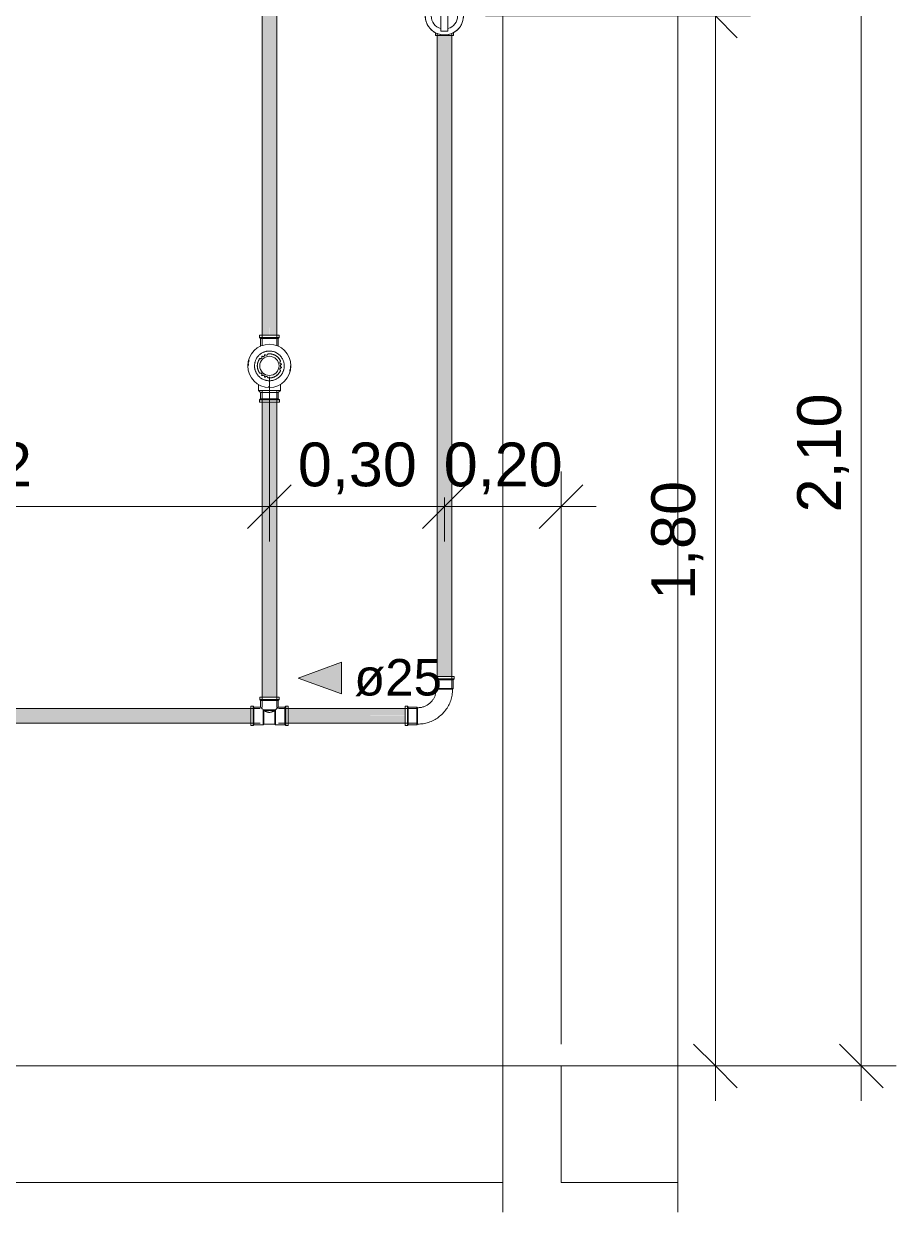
# Model space of a CAD drawing. Header units: metres. Extents: x 34 to 87, y -2.3 to 19.3.
# Drawn here: x 49.405 to 50.9, y -0.251 to 1.786 of the extents above; entities that cross this region are included whole.
import ezdxf

# ---------------------------------------------------------------- set-up
doc = ezdxf.new("R2010")
doc.units = ezdxf.units.M
for name, color, linetype, lineweight in [('A-ANNO-DIMS', 7, 'Continuous', 5), ('A-ANNO-DIMS-25', 7, 'Continuous', 5), ('A-COLS', 7, 'Continuous', 5), ('ARQ-COTA-50', 7, 'Continuous', 5), ('ARQ-ELEV6', 7, 'Continuous', 5), ('ARQ-MOB', 7, 'Continuous', 5), ('ARQ-PAR', 7, 'Continuous', 5), ('ARQ-PIS', 7, 'Continuous', 5), ('ARQ-SAN', 7, 'Continuous', 5), ('P-PIPE', 7, 'Continuous', 5), ('P-PIPE-IDEN', 7, 'Continuous', 5), ('P-SANR-FIXT', 7, 'Continuous', 5), ('S-BEAM', 7, 'Continuous', 5)]:
    doc.layers.add(name, color=color, linetype=linetype, lineweight=lineweight)
doc.layers.add('ARQ_1100_BASE_TÉRREO_GARAGEM_dwg', color=7, linetype='Continuous', lineweight=5, true_color=0x767676)
doc.styles.add('Arial', font='arial.ttf', dxfattribs={"height": 0.0625})
doc.styles.add('Arial_1', font='arial.ttf', dxfattribs={"height": 0.075})
doc.dimstyles.new('Diagonal_-_2_mm_Arial_-_PRETO', dxfattribs={"dimscale": 0.3048, "dimtxt": 0.076519, "dimasz": 0.246063, "dimexe": 0.19685, "dimexo": 0.123031, "dimgap": 0.04101, "dimtad": 1, "dimrnd": 0.01, "dimzin": 0, "dimdsep": 46, "dimtxsty": 'Arial_1', "dimblk1": 'OBLIQUE', "dimblk2": 'OBLIQUE', "dimsah": 1, "dimcen": 0.09, "dimdle": 0.19685, "dimazin": 0, "dimtfac": 1, "dimtdec": 4, "dimtix": 1, "dimtmove": 0, "dimatfit": 3, "dimfxl": 1, "dimtvp": 1, "dimtolj": 1, "dimtzin": 0, "dimarcsym": 2})

# ---------------------------------------------------------------- blocks, each defined once
blk = doc.blocks.new('IFC_ifc-2-AA')
at = {"layer": 'A-COLS', "color": 253, "lineweight": 18, "true_color": 0xaaaaaa}
for p, q in [((-0.3, 3.05), (-0.3, 0)), ((0, 2.75), (0, 0)), ((-0.3, 0), (-0.2, 0)), ((-0.3, -0.2507), (-0.3, 0)), ((-0.2, 0), (-0.3, 0)), ((0, -0.2507), (0, -0.2))]:
    blk.add_line(p, q, dxfattribs=at)
at = {"layer": 'S-BEAM', "color": 253, "lineweight": 18, "true_color": 0xaaaaaa}
for p, q in [((-2.7, 0), (-0.3, 0)), ((-0.3, 0), (-0.3, -0.2)), ((0, 0), (-0.2, 0)), ((-0.2, 0), (-0.2, -0.2)), ((0, -0.2), (0, 0)), ((-0.3, -0.2), (-2.7, -0.2)), ((-0.2, -0.2), (0, -0.2))]:
    blk.add_line(p, q, dxfattribs=at)
blk = doc.blocks.new('ARQ_1100_BASE_TÉRREO_GARAGEM_dwg_CHUVEIRO-3723939-AA')
at = {"layer": 'ARQ-SAN'}
for p, q in [((-0.7636, 0), (-0.5985, 0)), ((-0.7503, 0), (-0.6118, 0)), ((-0.6932, 0), (-0.6689, 0))]:
    blk.add_line(p, q, dxfattribs=at)
at = {"layer": 'ARQ-SAN', "flags": 128}
for points in [[(-0.7564, 0), (-0.7592, 0), (-0.8028, 0), (-0.8063, 0), (-0.7564, 0)], [(-0.6689, 0), (-0.6689, 0), (-0.6932, 0), (-0.6932, 0)]]:
    blk.add_lwpolyline(points, dxfattribs=at)
blk.add_lwpolyline([(-0.5559, 0), (-0.6057, 0), (-0.6029, 0), (-0.5593, 0)], close=True, dxfattribs=at)
blk = doc.blocks.new('ARQ_1100_BASE_TÉRREO_GARAGEM_dwg__ARCHTICK-3723946-AA')
at = {"layer": 'ARQ-COTA-50'}
blk.add_line((-0.025, 0), (0.025, 0), dxfattribs=at)
blk = doc.blocks.new('ARQ_1100_BASE_TÉRREO_GARAGEM_dwg-3696053-AA')
at = {"layer": 'ARQ-COTA-50'}
blk.add_line((-5.1387, 0), (0, 0), dxfattribs=at)
at = {"layer": 'ARQ-COTA-50', "flags": 128}
blk.add_lwpolyline([(0.0624, 0), (-0.125, 0)], close=True, dxfattribs=at)
at = {"layer": 'ARQ-ELEV6'}
blk.add_line((0, 0), (-0.2, 0), dxfattribs=at)
at = {"layer": 'ARQ-ELEV6', "flags": 128}
blk.add_lwpolyline([(-0.2, 0), (0, 0)], close=True, dxfattribs=at)
at = {"layer": 'ARQ-MOB'}
for p, q in [((-0.2, 0), (-2.3277, 0)), ((-2.3277, 0), (-0.2, 0))]:
    blk.add_line(p, q, dxfattribs=at)
at = {"layer": 'ARQ-PAR'}
for p, q in [((-0.2, 0), (-3.47, 0)), ((-3.32, 0), (-0.2, 0)), ((-0.2, 0), (-3.32, 0)), ((-0.2, 0), (-2.7, 0)), ((-1.3788, 0), (-0.2, 0))]:
    blk.add_line(p, q, dxfattribs=at)
at = {"layer": 'ARQ-PAR', "flags": 128}
for points in [[(-5.1387, 0), (-2.6126, 0), (-0.2, 0)], [(-5.1387, 0), (-2.5317, 0), (0, 0)]]:
    blk.add_lwpolyline(points, dxfattribs=at)
at = {"layer": 'ARQ-PIS'}
blk.add_line((-0.2, 0), (0, 0), dxfattribs=at)
for name in ['ARQ_1100_BASE_TÉRREO_GARAGEM_dwg_CHUVEIRO-3723939-AA', 'ARQ_1100_BASE_TÉRREO_GARAGEM_dwg__ARCHTICK-3723946-AA']:
    blk.add_blockref(name, (0, 0))
blk = doc.blocks.new('AF_Soldavel_Curva 45_90 - Standard-V11-AA')
at = {"layer": 'P-PIPE'}
for p, q in [((-0.4165, 0.6674), (-0.4165, 0.6634)), ((-0.3835, 0.6674), (-0.4165, 0.6674)), ((-0.4165, 0.6634), (-0.4151, 0.662)), ((-0.3835, 0.6634), (-0.4165, 0.6634)), ((-0.4151, 0.662), (-0.4151, 0.647)), ((-0.3849, 0.662), (-0.4151, 0.662)), ((-0.3849, 0.662), (-0.3835, 0.6634)), ((-0.3849, 0.647), (-0.3849, 0.662)), ((-0.3835, 0.6634), (-0.3835, 0.6674)), ((-0.4151, 0.647), (-0.414, 0.6459)), ((-0.3849, 0.647), (-0.4151, 0.647)), ((-0.386, 0.6459), (-0.414, 0.6459)), ((-0.386, 0.6459), (-0.3849, 0.647)), ((-0.4634, 0.6165), (-0.4674, 0.6165)), ((-0.4674, 0.6165), (-0.4674, 0.5835)), ((-0.462, 0.6151), (-0.4634, 0.6165)), ((-0.4634, 0.5835), (-0.4634, 0.6165)), ((-0.447, 0.6151), (-0.462, 0.6151)), ((-0.462, 0.5849), (-0.462, 0.6151)), ((-0.4459, 0.614), (-0.447, 0.6151)), ((-0.447, 0.5849), (-0.447, 0.6151)), ((-0.4459, 0.586), (-0.4459, 0.614)), ((-0.4674, 0.5835), (-0.4634, 0.5835)), ((-0.4634, 0.5835), (-0.462, 0.5849)), ((-0.462, 0.5849), (-0.447, 0.5849)), ((-0.447, 0.5849), (-0.4459, 0.586))]:
    blk.add_line(p, q, dxfattribs=at)
at = {"layer": 'P-PIPE', "flags": 128}
for points in [[(-0.4459, 0.586), (-0.4435, 0.586), (-0.4411, 0.5862), (-0.4387, 0.5864), (-0.4363, 0.5867), (-0.434, 0.5872), (-0.4316, 0.5877), (-0.4293, 0.5883), (-0.427, 0.589), (-0.4248, 0.5898), (-0.4226, 0.5907), (-0.4204, 0.5917), (-0.4182, 0.5927), (-0.4161, 0.5939), (-0.4141, 0.5951), (-0.4121, 0.5964), (-0.4101, 0.5978), (-0.4082, 0.5993), (-0.4064, 0.6008), (-0.4046, 0.6025), (-0.4029, 0.6041), (-0.4013, 0.6059), (-0.3997, 0.6077), (-0.3982, 0.6096), (-0.3968, 0.6115), (-0.3955, 0.6135), (-0.3942, 0.6156), (-0.393, 0.6176), (-0.3919, 0.6198), (-0.3909, 0.622), (-0.39, 0.6242), (-0.3892, 0.6264), (-0.3885, 0.6287), (-0.3878, 0.631), (-0.3873, 0.6334), (-0.3868, 0.6357), (-0.3865, 0.6381), (-0.3862, 0.6405), (-0.386, 0.6428), (-0.386, 0.6452), (-0.386, 0.6459)], [(-0.414, 0.6459), (-0.4141, 0.6446), (-0.4141, 0.6433), (-0.4143, 0.6421), (-0.4144, 0.6408), (-0.4147, 0.6396), (-0.415, 0.6383), (-0.4153, 0.6371), (-0.4157, 0.6359), (-0.4161, 0.6347), (-0.4166, 0.6335), (-0.4171, 0.6323), (-0.4176, 0.6312), (-0.4182, 0.6301), (-0.4189, 0.629), (-0.4196, 0.6279), (-0.4203, 0.6269), (-0.4211, 0.6259), (-0.4219, 0.6249), (-0.4228, 0.6239), (-0.4237, 0.623), (-0.4246, 0.6222), (-0.4256, 0.6213), (-0.4266, 0.6206), (-0.4276, 0.6198), (-0.4287, 0.6191), (-0.4298, 0.6184), (-0.4309, 0.6178), (-0.432, 0.6172), (-0.4332, 0.6167), (-0.4343, 0.6162), (-0.4355, 0.6158), (-0.4368, 0.6154), (-0.438, 0.615), (-0.4392, 0.6147), (-0.4405, 0.6145), (-0.4417, 0.6143), (-0.443, 0.6142), (-0.4443, 0.6141), (-0.4455, 0.614), (-0.4459, 0.614)]]:
    blk.add_lwpolyline(points, dxfattribs=at)
blk = doc.blocks.new('Te_Reducao - Agua Fria_Soldavel - MEP - Tigre - Standard-V15-AA')
at = {"layer": 'P-PIPE'}
for p, q in [((-0.7165, 0.632), (-0.7165, 0.628)), ((-0.6835, 0.632), (-0.7165, 0.632)), ((-0.6835, 0.628), (-0.6835, 0.632)), ((-0.728, 0.6165), (-0.732, 0.6165)), ((-0.732, 0.6165), (-0.732, 0.5835)), ((-0.7266, 0.6151), (-0.728, 0.6165)), ((-0.728, 0.5835), (-0.728, 0.6165)), ((-0.7151, 0.6151), (-0.7266, 0.6151)), ((-0.7266, 0.5849), (-0.7266, 0.6151)), ((-0.7165, 0.628), (-0.7151, 0.6266)), ((-0.6835, 0.628), (-0.7165, 0.628)), ((-0.7151, 0.6266), (-0.7151, 0.6151)), ((-0.6849, 0.6266), (-0.7151, 0.6266)), ((-0.6849, 0.6266), (-0.6835, 0.628)), ((-0.6849, 0.6151), (-0.6849, 0.6266)), ((-0.6734, 0.6151), (-0.6849, 0.6151)), ((-0.672, 0.6165), (-0.6734, 0.6151)), ((-0.6734, 0.6151), (-0.6734, 0.5849)), ((-0.668, 0.6165), (-0.672, 0.6165)), ((-0.672, 0.6165), (-0.672, 0.5835)), ((-0.668, 0.5835), (-0.668, 0.6165)), ((-0.6895, 0.6105), (-0.7105, 0.6105)), ((-0.7105, 0.5849), (-0.7105, 0.6105)), ((-0.6906, 0.6094), (-0.7094, 0.6094)), ((-0.7094, 0.586), (-0.7094, 0.6094)), ((-0.6906, 0.6094), (-0.6906, 0.586)), ((-0.6895, 0.6105), (-0.6895, 0.5849)), ((-0.732, 0.5835), (-0.728, 0.5835)), ((-0.728, 0.5835), (-0.7266, 0.5849)), ((-0.7266, 0.5849), (-0.7105, 0.5849)), ((-0.7105, 0.5849), (-0.7094, 0.586)), ((-0.7094, 0.586), (-0.7, 0.586)), ((-0.7, 0.586), (-0.6906, 0.586)), ((-0.6906, 0.586), (-0.6895, 0.5849)), ((-0.6895, 0.5849), (-0.6734, 0.5849)), ((-0.6734, 0.5849), (-0.672, 0.5835)), ((-0.672, 0.5835), (-0.668, 0.5835))]:
    blk.add_line(p, q, dxfattribs=at)
for points, knots in [([(-0.7151, 0.6151), (-0.7151, 0.6151), (-0.7149, 0.6149), (-0.7143, 0.6143), (-0.7139, 0.6139), (-0.7134, 0.6134), (-0.713, 0.613), (-0.712, 0.612), (-0.7111, 0.6112), (-0.7105, 0.6105)], [0, 0, 0, 0, 0.25, 0.375, 0.5, 0.5625, 0.625, 0.75, 1, 1, 1, 1]), ([(-0.6895, 0.6105), (-0.6889, 0.6112), (-0.688, 0.612), (-0.687, 0.613), (-0.6866, 0.6134), (-0.6862, 0.6138), (-0.6859, 0.6141), (-0.6856, 0.6144), (-0.6851, 0.6149), (-0.6849, 0.6151), (-0.6849, 0.6151)], [0, 0, 0, 0, 0.25, 0.375, 0.4375, 0.5, 0.5625, 0.625, 0.75, 1, 1, 1, 1]), ([(-0.7094, 0.6094), (-0.709, 0.6091), (-0.7083, 0.6087), (-0.7073, 0.6082), (-0.7066, 0.6078), (-0.7058, 0.6075), (-0.705, 0.6072), (-0.7042, 0.6069), (-0.7034, 0.6066), (-0.7026, 0.6064), (-0.7015, 0.6062), (-0.7006, 0.6061), (-0.7, 0.6061)], [0, 0, 0, 0, 0.166667, 0.25, 0.333333, 0.416667, 0.5, 0.583333, 0.666667, 0.75, 0.833333, 1, 1, 1, 1]), ([(-0.7, 0.6061), (-0.6994, 0.6061), (-0.6985, 0.6062), (-0.6974, 0.6064), (-0.6966, 0.6066), (-0.6958, 0.6069), (-0.695, 0.6072), (-0.6942, 0.6075), (-0.6934, 0.6078), (-0.6927, 0.6082), (-0.6917, 0.6087), (-0.691, 0.6091), (-0.6906, 0.6094)], [0, 0, 0, 0, 0.166667, 0.25, 0.333333, 0.416667, 0.5, 0.583333, 0.666667, 0.75, 0.833333, 1, 1, 1, 1])]:
    blk.add_open_spline(points, degree=3, knots=knots, dxfattribs=at)
for points in [[(-0.7105, 0.6105), (-0.7103, 0.6103), (-0.7099, 0.6099), (-0.7096, 0.6096), (-0.7094, 0.6094)], [(-0.6906, 0.6094), (-0.6904, 0.6096), (-0.6901, 0.6099), (-0.6897, 0.6103), (-0.6895, 0.6105)]]:
    blk.add_open_spline(points, degree=3, dxfattribs=at)
blk = doc.blocks.new('AF_Registro de Pressão - Ø3_4_ _25mm_-3434113-AA')
at = {"layer": 'P-PIPE', "flags": 128}
for points in [[(-0.6745, 1.2), (-0.6745, 1.201), (-0.6746, 1.202), (-0.6747, 1.2031), (-0.6748, 1.2041), (-0.675, 1.2051), (-0.6752, 1.2061), (-0.6755, 1.207), (-0.6758, 1.208), (-0.6761, 1.209), (-0.6765, 1.2099), (-0.6769, 1.2109), (-0.6774, 1.2118), (-0.6779, 1.2127), (-0.6784, 1.2135), (-0.679, 1.2144), (-0.6795, 1.2152), (-0.6802, 1.216), (-0.6808, 1.2168), (-0.6815, 1.2176), (-0.6822, 1.2183), (-0.683, 1.219), (-0.6838, 1.2197), (-0.6846, 1.2203), (-0.6854, 1.2209), (-0.6862, 1.2215), (-0.6871, 1.222), (-0.688, 1.2225), (-0.6889, 1.223), (-0.6898, 1.2234), (-0.6908, 1.2238), (-0.6917, 1.2241), (-0.6927, 1.2244), (-0.6937, 1.2247), (-0.6947, 1.2249), (-0.6957, 1.2251), (-0.6967, 1.2253), (-0.6977, 1.2254), (-0.6987, 1.2255), (-0.6997, 1.2255), (-0.7007, 1.2255), (-0.7018, 1.2254), (-0.7028, 1.2253), (-0.7038, 1.2252), (-0.7048, 1.225), (-0.7058, 1.2248), (-0.7068, 1.2246), (-0.7078, 1.2243), (-0.7087, 1.224), (-0.7097, 1.2236), (-0.7106, 1.2232), (-0.7115, 1.2227), (-0.7124, 1.2223), (-0.7133, 1.2218), (-0.7142, 1.2212), (-0.715, 1.2206), (-0.7158, 1.22), (-0.7166, 1.2194), (-0.7174, 1.2187), (-0.7181, 1.218), (-0.7188, 1.2172), (-0.7195, 1.2165), (-0.7201, 1.2157), (-0.7207, 1.2149), (-0.7213, 1.214), (-0.7219, 1.2131), (-0.7224, 1.2123), (-0.7228, 1.2114), (-0.7233, 1.2104), (-0.7237, 1.2095), (-0.724, 1.2085), (-0.7244, 1.2076), (-0.7246, 1.2066), (-0.7249, 1.2056), (-0.7251, 1.2046), (-0.7252, 1.2036), (-0.7254, 1.2026), (-0.7255, 1.2016), (-0.7255, 1.2006), (-0.7255, 1.2)], [(-0.7255, 1.2), (-0.7255, 1.199), (-0.7254, 1.198), (-0.7253, 1.1969), (-0.7252, 1.1959), (-0.725, 1.1949), (-0.7248, 1.1939), (-0.7245, 1.193), (-0.7242, 1.192), (-0.7239, 1.191), (-0.7235, 1.1901), (-0.7231, 1.1891), (-0.7226, 1.1882), (-0.7221, 1.1873), (-0.7216, 1.1865), (-0.721, 1.1856), (-0.7205, 1.1848), (-0.7198, 1.184), (-0.7192, 1.1832), (-0.7185, 1.1824), (-0.7178, 1.1817), (-0.717, 1.181), (-0.7162, 1.1803), (-0.7154, 1.1797), (-0.7146, 1.1791), (-0.7138, 1.1785), (-0.7129, 1.178), (-0.712, 1.1775), (-0.7111, 1.177), (-0.7102, 1.1766), (-0.7092, 1.1762), (-0.7083, 1.1759), (-0.7073, 1.1756), (-0.7063, 1.1753), (-0.7053, 1.1751), (-0.7043, 1.1749), (-0.7033, 1.1747), (-0.7023, 1.1746), (-0.7013, 1.1745), (-0.7003, 1.1745), (-0.6993, 1.1745), (-0.6982, 1.1746), (-0.6972, 1.1747), (-0.6962, 1.1748), (-0.6952, 1.175), (-0.6942, 1.1752), (-0.6932, 1.1754), (-0.6922, 1.1757), (-0.6913, 1.176), (-0.6903, 1.1764), (-0.6894, 1.1768), (-0.6885, 1.1773), (-0.6876, 1.1777), (-0.6867, 1.1782), (-0.6858, 1.1788), (-0.685, 1.1794), (-0.6842, 1.18), (-0.6834, 1.1806), (-0.6826, 1.1813), (-0.6819, 1.182), (-0.6812, 1.1828), (-0.6805, 1.1835), (-0.6799, 1.1843), (-0.6793, 1.1851), (-0.6787, 1.186), (-0.6781, 1.1869), (-0.6776, 1.1877), (-0.6772, 1.1886), (-0.6767, 1.1896), (-0.6763, 1.1905), (-0.676, 1.1915), (-0.6756, 1.1924), (-0.6754, 1.1934), (-0.6751, 1.1944), (-0.6749, 1.1954), (-0.6748, 1.1964), (-0.6746, 1.1974), (-0.6745, 1.1984), (-0.6745, 1.1994), (-0.6745, 1.2)]]:
    blk.add_lwpolyline(points, dxfattribs=at)
at = {"layer": 'P-SANR-FIXT', "flags": 128}
for points in [[(-0.7164, 1.2127), (-0.7168, 1.212), (-0.7173, 1.2113), (-0.7178, 1.2106), (-0.7182, 1.2099), (-0.7185, 1.2092), (-0.7189, 1.2084), (-0.7192, 1.2076), (-0.7195, 1.2069), (-0.7198, 1.2061), (-0.72, 1.2053), (-0.7202, 1.2045), (-0.7204, 1.2037), (-0.7205, 1.2029), (-0.7206, 1.202), (-0.7206, 1.2012), (-0.7207, 1.2004), (-0.7207, 1.1996), (-0.7206, 1.1987), (-0.7206, 1.1979), (-0.7205, 1.1971), (-0.7203, 1.1963), (-0.7202, 1.1955), (-0.72, 1.1947), (-0.7198, 1.1939), (-0.7195, 1.1931), (-0.7192, 1.1923), (-0.7189, 1.1915), (-0.7185, 1.1908), (-0.7181, 1.1901), (-0.7177, 1.1893), (-0.7173, 1.1886), (-0.7168, 1.188), (-0.7164, 1.1873)], [(-0.7122, 1.2167), (-0.7129, 1.2162), (-0.7132, 1.2159)], [(-0.7071, 1.2194), (-0.7079, 1.2191), (-0.7083, 1.2189)], [(-0.7, 1.2207), (-0.7008, 1.2207), (-0.7017, 1.2206), (-0.7025, 1.2205), (-0.7028, 1.2205)], [(-0.6809, 1.2078), (-0.6812, 1.2086), (-0.6815, 1.2093), (-0.6819, 1.2101), (-0.6823, 1.2108), (-0.6828, 1.2115), (-0.6833, 1.2122), (-0.6838, 1.2128), (-0.6843, 1.2135), (-0.6848, 1.2141), (-0.6854, 1.2147), (-0.686, 1.2152), (-0.6866, 1.2158), (-0.6873, 1.2163), (-0.6879, 1.2168), (-0.6886, 1.2173), (-0.6893, 1.2177), (-0.69, 1.2181), (-0.6908, 1.2185), (-0.6915, 1.2189), (-0.6923, 1.2192), (-0.6931, 1.2195), (-0.6938, 1.2197), (-0.6946, 1.22), (-0.6954, 1.2202), (-0.6962, 1.2203), (-0.6971, 1.2205), (-0.6979, 1.2206), (-0.6987, 1.2206), (-0.6995, 1.2207), (-0.7, 1.2207)], [(-0.6794, 1.2022), (-0.6795, 1.2031), (-0.6796, 1.2035)], [(-0.7132, 1.1841), (-0.7126, 1.1836), (-0.7122, 1.1833)], [(-0.7, 1.1793), (-0.6992, 1.1793), (-0.6983, 1.1794), (-0.6975, 1.1795), (-0.6967, 1.1796), (-0.6959, 1.1797), (-0.6951, 1.1799), (-0.6943, 1.1801), (-0.6935, 1.1804), (-0.6927, 1.1806), (-0.6919, 1.1809), (-0.6912, 1.1813), (-0.6904, 1.1817), (-0.6897, 1.1821), (-0.689, 1.1825), (-0.6883, 1.1829), (-0.6876, 1.1834), (-0.687, 1.1839), (-0.6864, 1.1845), (-0.6858, 1.185), (-0.6852, 1.1856), (-0.6846, 1.1862), (-0.6841, 1.1868), (-0.6835, 1.1875), (-0.6831, 1.1881), (-0.6826, 1.1888), (-0.6822, 1.1895), (-0.6818, 1.1903), (-0.6814, 1.191), (-0.681, 1.1917), (-0.6809, 1.1922)], [(-0.6796, 1.1965), (-0.6795, 1.1973), (-0.6794, 1.1978)], [(-0.7083, 1.1811), (-0.7076, 1.1808), (-0.7071, 1.1806)], [(-0.7028, 1.1795), (-0.702, 1.1794), (-0.7011, 1.1793), (-0.7003, 1.1793), (-0.7, 1.1793)]]:
    blk.add_lwpolyline(points, dxfattribs=at)
at = {"layer": 'P-SANR-FIXT'}
for centre, radius, start, end in [((-0.7, 1.2), 0.037, 90, 270), ((-0.7, 1.2), 0.037, 270, 90), ((-0.7, 1.2), 0.0361, 174.266, 180), ((-0.7, 1.2), 0.0361, 165, 170.8332), ((-0.7, 1.2), 0.0207, 162.1054, 178.144), ((-0.7, 1.2), 0.0207, 142.251, 159.637), ((-0.7, 1.2), 0.0165, 90, 270), ((-0.7, 1.2), 0.0207, 126.2077, 129.8145), ((-0.7106, 1.2184), 0.00232, 285.1611, 293.3439), ((-0.7106, 1.2184), 0.00232, 314.8389, 329.6777), ((-0.7, 1.2), 0.0207, 110.1855, 113.7923), ((-0.7051, 1.2204), 0.00229, 205.9593, 217.2853), ((-0.7, 1.2), 0.0207, 93.8807, 97.7614), ((-0.7, 1.2), 0.0207, 22.2386, 90), ((-0.7, 1.2), 0.0165, 270, 90), ((-0.6798, 1.2058), 0.00229, 262.8923, 274.0407), ((-0.7, 1.2), 0.0207, 6.2077, 9.8145), ((-0.7, 1.2), 0.0207, 181.5414, 197.9828), ((-0.7, 1.2), 0.0207, 200.3569, 217.749), ((-0.7, 1.2), 0.0207, 230.1855, 233.7923), ((-0.7106, 1.1816), 0.00232, 66.6688, 74.8389), ((-0.7106, 1.1816), 0.00232, 30.3223, 45.1611), ((-0.7, 1.2), 0.0207, 294.0596, 313.1642), ((-0.7, 1.2), 0.0207, 317.389, 337.749), ((-0.6788, 1.2), 0.00232, 136.9021, 173.0827), ((-0.6788, 1.2), 0.00232, 186.93, 223.0979), ((-0.7, 1.2), 0.0207, 350.1855, 353.7923), ((-0.7, 1.2), 0.0361, 345, 350.8332), ((-0.7, 1.2), 0.0361, 354.266, 0), ((-0.7, 1.2), 0.0207, 246.2077, 249.8145), ((-0.7051, 1.1796), 0.00229, 142.7147, 154.0407), ((-0.7, 1.2), 0.0207, 262.2386, 266.1193), ((-0.7, 1.2), 0.0361, 267.0002, 270), ((-0.7, 1.2), 0.0207, 270, 290.335)]:
    blk.add_arc(centre, radius, start, end, dxfattribs=at)
for points, knots in [([(-0.7164, 1.2127), (-0.7164, 1.2127), (-0.7163, 1.2126), (-0.7161, 1.2125), (-0.7159, 1.2124), (-0.7156, 1.2124), (-0.7154, 1.2123), (-0.7152, 1.2123), (-0.715, 1.2123), (-0.7147, 1.2123), (-0.7145, 1.2124), (-0.7145, 1.2124)], [0, 0, 0, 0, 0.166667, 0.333333, 0.5, 0.583333, 0.666667, 0.75, 0.833333, 0.916667, 1, 1, 1, 1]), ([(-0.7145, 1.2124), (-0.7142, 1.2125), (-0.7137, 1.2127), (-0.7131, 1.2133), (-0.713, 1.2138), (-0.7129, 1.214)], [0, 0, 0, 0, 0.4, 0.7, 1, 1, 1, 1]), ([(-0.7129, 1.214), (-0.7129, 1.2141), (-0.7128, 1.2143), (-0.7128, 1.2145), (-0.7128, 1.2147), (-0.7129, 1.215), (-0.7129, 1.2152), (-0.713, 1.2154), (-0.7131, 1.2157), (-0.7132, 1.2159), (-0.7132, 1.2159), (-0.7132, 1.2159)], [0, 0, 0, 0, 0.083333, 0.166667, 0.25, 0.333333, 0.416667, 0.5, 0.666667, 0.833333, 1, 1, 1, 1]), ([(-0.7122, 1.2167), (-0.7122, 1.2167), (-0.7122, 1.2167), (-0.7121, 1.2166), (-0.7119, 1.2164), (-0.7117, 1.2163), (-0.7115, 1.2162), (-0.7113, 1.2161), (-0.7111, 1.2161), (-0.7109, 1.216), (-0.7107, 1.216), (-0.7105, 1.216), (-0.7103, 1.216), (-0.7102, 1.2161)], [0, 0, 0, 0, 0.142857, 0.285714, 0.428571, 0.5, 0.571429, 0.678571, 0.732143, 0.785714, 0.839286, 0.892857, 1, 1, 1, 1]), ([(-0.7088, 1.2169), (-0.7088, 1.2169), (-0.7087, 1.2171), (-0.7085, 1.2173), (-0.7085, 1.2174), (-0.7084, 1.2176), (-0.7083, 1.2178), (-0.7083, 1.2181), (-0.7083, 1.2183), (-0.7083, 1.2185), (-0.7083, 1.2186), (-0.7083, 1.2187), (-0.7083, 1.2189), (-0.7083, 1.2189), (-0.7083, 1.2189)], [0, 0, 0, 0, 0.071429, 0.142857, 0.214286, 0.267857, 0.321429, 0.428571, 0.5, 0.571429, 0.678571, 0.732143, 0.785714, 1, 1, 1, 1]), ([(-0.7071, 1.2194), (-0.7071, 1.2194), (-0.7071, 1.2194), (-0.7071, 1.2192), (-0.7069, 1.2191), (-0.7068, 1.2189), (-0.7067, 1.2188), (-0.7065, 1.2186), (-0.7064, 1.2185), (-0.7062, 1.2184), (-0.7061, 1.2184), (-0.7059, 1.2183), (-0.7057, 1.2182), (-0.7056, 1.2182)], [0, 0, 0, 0, 0.142857, 0.285714, 0.428571, 0.5, 0.571429, 0.678571, 0.732143, 0.785714, 0.839286, 0.892857, 1, 1, 1, 1]), ([(-0.7036, 1.2187), (-0.7035, 1.2187), (-0.7034, 1.2189), (-0.7033, 1.219), (-0.7031, 1.2192), (-0.703, 1.2194), (-0.703, 1.2196), (-0.7029, 1.2198), (-0.7028, 1.2201), (-0.7028, 1.2203), (-0.7028, 1.2204), (-0.7028, 1.2204)], [0, 0, 0, 0, 0.0714286, 0.1428571, 0.2142857, 0.2857143, 0.3571429, 0.4285714, 0.5714286, 0.7857143, 0.8571429, 0.8571429, 0.8571429, 0.8571429]), ([(-0.6809, 1.2078), (-0.6809, 1.2078), (-0.6809, 1.2078), (-0.681, 1.2077), (-0.6812, 1.2076), (-0.6813, 1.2075), (-0.6815, 1.2073), (-0.6816, 1.2072), (-0.6817, 1.207), (-0.6818, 1.2069), (-0.6819, 1.2067), (-0.682, 1.2065), (-0.682, 1.2064), (-0.682, 1.2063)], [0, 0, 0, 0, 0.142857, 0.285714, 0.428571, 0.5, 0.571429, 0.678571, 0.732143, 0.785714, 0.839286, 0.892857, 1, 1, 1, 1]), ([(-0.6814, 1.2042), (-0.6814, 1.2042), (-0.6813, 1.2041), (-0.6811, 1.2039), (-0.6809, 1.2038), (-0.6807, 1.2037), (-0.6806, 1.2037), (-0.6803, 1.2036), (-0.68, 1.2035), (-0.6797, 1.2035), (-0.6796, 1.2035), (-0.6796, 1.2035)], [0, 0, 0, 0, 0.071429, 0.142857, 0.214286, 0.285714, 0.357143, 0.428571, 0.571429, 0.785714, 1, 1, 1, 1]), ([(-0.6794, 1.2022), (-0.6794, 1.2022), (-0.6795, 1.2022), (-0.6796, 1.2022), (-0.6798, 1.2021), (-0.68, 1.202), (-0.6802, 1.2018), (-0.6804, 1.2017), (-0.6805, 1.2015), (-0.6807, 1.2014), (-0.6807, 1.2013), (-0.6809, 1.2011), (-0.6809, 1.2009), (-0.681, 1.2008)], [0, 0, 0, 0, 0.142857, 0.285714, 0.428571, 0.5, 0.571429, 0.678571, 0.732143, 0.785714, 0.839286, 0.892857, 1, 1, 1, 1]), ([(-0.7145, 1.1876), (-0.7145, 1.1876), (-0.7147, 1.1877), (-0.715, 1.1877), (-0.7152, 1.1877), (-0.7154, 1.1877), (-0.7156, 1.1876), (-0.7159, 1.1876), (-0.7161, 1.1875), (-0.7163, 1.1874), (-0.7164, 1.1873), (-0.7164, 1.1873)], [0, 0, 0, 0, 0.083333, 0.166667, 0.25, 0.333333, 0.416667, 0.5, 0.666667, 0.833333, 1, 1, 1, 1]), ([(-0.7129, 1.186), (-0.713, 1.1863), (-0.7132, 1.1868), (-0.7138, 1.1873), (-0.7142, 1.1876), (-0.7145, 1.1876)], [0, 0, 0, 0, 0.4, 0.7, 1, 1, 1, 1]), ([(-0.7132, 1.1841), (-0.7132, 1.1841), (-0.7132, 1.1841), (-0.7131, 1.1843), (-0.713, 1.1846), (-0.7129, 1.1848), (-0.7129, 1.185), (-0.7128, 1.1853), (-0.7128, 1.1855), (-0.7128, 1.1857), (-0.7129, 1.1859), (-0.7129, 1.186)], [0, 0, 0, 0, 0.166667, 0.333333, 0.5, 0.583333, 0.666667, 0.75, 0.833333, 0.916667, 1, 1, 1, 1]), ([(-0.7102, 1.1839), (-0.7103, 1.184), (-0.7104, 1.184), (-0.7107, 1.184), (-0.7109, 1.184), (-0.7111, 1.1839), (-0.7113, 1.1839), (-0.7115, 1.1838), (-0.7117, 1.1837), (-0.7119, 1.1836), (-0.712, 1.1835), (-0.7121, 1.1834), (-0.7122, 1.1833), (-0.7122, 1.1833), (-0.7122, 1.1833)], [0, 0, 0, 0, 0.071429, 0.142857, 0.214286, 0.267857, 0.321429, 0.428571, 0.5, 0.571429, 0.678571, 0.732143, 0.785714, 1, 1, 1, 1]), ([(-0.7083, 1.1811), (-0.7083, 1.1811), (-0.7083, 1.1811), (-0.7083, 1.1813), (-0.7083, 1.1815), (-0.7083, 1.1817), (-0.7083, 1.1819), (-0.7083, 1.1822), (-0.7084, 1.1824), (-0.7084, 1.1825), (-0.7085, 1.1827), (-0.7086, 1.1829), (-0.7087, 1.183), (-0.7088, 1.1831)], [0, 0, 0, 0, 0.142857, 0.285714, 0.428571, 0.5, 0.571429, 0.678571, 0.732143, 0.785714, 0.839286, 0.892857, 1, 1, 1, 1]), ([(-0.7056, 1.1818), (-0.7057, 1.1818), (-0.7058, 1.1818), (-0.706, 1.1817), (-0.7062, 1.1816), (-0.7064, 1.1815), (-0.7066, 1.1813), (-0.7067, 1.1812), (-0.707, 1.1809), (-0.7071, 1.1807), (-0.7071, 1.1806), (-0.7071, 1.1806)], [0, 0, 0, 0, 0.071429, 0.142857, 0.214286, 0.285714, 0.357143, 0.428571, 0.571429, 0.785714, 1, 1, 1, 1]), ([(-0.6814, 1.1958), (-0.6816, 1.1956), (-0.682, 1.1951), (-0.6821, 1.1944), (-0.6821, 1.1939), (-0.682, 1.1937)], [0, 0, 0, 0, 0.4, 0.7, 1, 1, 1, 1]), ([(-0.682, 1.1937), (-0.682, 1.1936), (-0.682, 1.1934), (-0.6819, 1.1932), (-0.6818, 1.193), (-0.6816, 1.1928), (-0.6815, 1.1926), (-0.6813, 1.1924), (-0.6811, 1.1923), (-0.6809, 1.1922), (-0.6809, 1.1922), (-0.6809, 1.1922)], [0, 0, 0, 0, 0.083333, 0.166667, 0.25, 0.333333, 0.416667, 0.5, 0.666667, 0.833333, 1, 1, 1, 1]), ([(-0.6796, 1.1965), (-0.6796, 1.1965), (-0.6797, 1.1965), (-0.6799, 1.1965), (-0.6801, 1.1965), (-0.6804, 1.1964), (-0.6806, 1.1964), (-0.6808, 1.1963), (-0.681, 1.1961), (-0.6812, 1.196), (-0.6814, 1.1959), (-0.6814, 1.1958)], [0, 0, 0, 0, 0.166667, 0.333333, 0.5, 0.583333, 0.666667, 0.75, 0.833333, 0.916667, 1, 1, 1, 1]), ([(-0.681, 1.1992), (-0.681, 1.1991), (-0.6809, 1.199), (-0.6808, 1.1988), (-0.6807, 1.1986), (-0.6805, 1.1985), (-0.6804, 1.1983), (-0.6802, 1.1982), (-0.68, 1.198), (-0.6799, 1.1979), (-0.6797, 1.1979), (-0.6796, 1.1978), (-0.6795, 1.1978), (-0.6794, 1.1978), (-0.6794, 1.1978)], [0, 0, 0, 0, 0.071429, 0.142857, 0.214286, 0.267857, 0.321429, 0.428571, 0.5, 0.571429, 0.678571, 0.732143, 0.785714, 1, 1, 1, 1]), ([(-0.7028, 1.1796), (-0.7028, 1.1796), (-0.7028, 1.1797), (-0.7028, 1.1799), (-0.7028, 1.1801), (-0.7029, 1.1803), (-0.703, 1.1805), (-0.7031, 1.1807), (-0.7031, 1.1808), (-0.7032, 1.1809), (-0.7034, 1.1811), (-0.7035, 1.1812), (-0.7036, 1.1813)], [0.1428571, 0.1428571, 0.1428571, 0.1428571, 0.2857143, 0.4285714, 0.5, 0.5714286, 0.6785714, 0.7321429, 0.7857143, 0.8392857, 0.8928571, 1, 1, 1, 1])]:
    blk.add_open_spline(points, degree=3, knots=knots, dxfattribs=at)
for points in [[(-0.7102, 1.2161), (-0.71, 1.2161), (-0.7097, 1.2162), (-0.7092, 1.2165), (-0.7089, 1.2167), (-0.7088, 1.2169)], [(-0.7056, 1.2182), (-0.7053, 1.2181), (-0.7045, 1.2181), (-0.7038, 1.2185), (-0.7036, 1.2187)], [(-0.682, 1.2063), (-0.6821, 1.2059), (-0.6821, 1.2052), (-0.6817, 1.2045), (-0.6814, 1.2042)], [(-0.7088, 1.1831), (-0.7089, 1.1833), (-0.7092, 1.1835), (-0.7097, 1.1838), (-0.71, 1.1839), (-0.7102, 1.1839)], [(-0.7036, 1.1813), (-0.7038, 1.1815), (-0.7045, 1.1819), (-0.7053, 1.1819), (-0.7056, 1.1818)], [(-0.681, 1.2008), (-0.681, 1.2006), (-0.6811, 1.2003), (-0.6811, 1.1997), (-0.681, 1.1994), (-0.681, 1.1992)]]:
    blk.add_open_spline(points, degree=3, dxfattribs=at)
blk = doc.blocks.new('AN_AF_Soldavel_Adaptador Curto com Bolsa e Rosca - Standard-3502186-AA')
at = {"layer": 'P-PIPE'}
for p, q in [((-0.717, 1.2527), (-0.717, 1.2487)), ((-0.683, 1.2527), (-0.717, 1.2527)), ((-0.717, 1.2487), (-0.7151, 1.2468)), ((-0.683, 1.2487), (-0.717, 1.2487)), ((-0.7151, 1.2468), (-0.7151, 1.2334)), ((-0.7151, 1.2468), (-0.685, 1.2468)), ((-0.685, 1.2468), (-0.683, 1.2487)), ((-0.685, 1.2334), (-0.685, 1.2468)), ((-0.683, 1.2487), (-0.683, 1.2527))]:
    blk.add_line(p, q, dxfattribs=at)
blk = doc.blocks.new('AN_AF_Soldavel_Luva com Bucha de Latao - Standard-3434359-AA')
at = {"layer": 'P-PIPE'}
for p, q in [((-0.7188, 1.1682), (-0.7188, 1.1578)), ((-0.6812, 1.1578), (-0.6812, 1.1683)), ((-0.7188, 1.1578), (-0.7151, 1.1541)), ((-0.6812, 1.1578), (-0.7188, 1.1578)), ((-0.7151, 1.1436), (-0.7171, 1.1416)), ((-0.7171, 1.1416), (-0.7171, 1.1376)), ((-0.6829, 1.1416), (-0.7171, 1.1416)), ((-0.7151, 1.1541), (-0.7151, 1.1436)), ((-0.6849, 1.1541), (-0.7151, 1.1541)), ((-0.6849, 1.1436), (-0.7151, 1.1436)), ((-0.6849, 1.1541), (-0.6812, 1.1578)), ((-0.6849, 1.1436), (-0.6849, 1.1541)), ((-0.6829, 1.1416), (-0.6849, 1.1436)), ((-0.6829, 1.1376), (-0.6829, 1.1416)), ((-0.7171, 1.1376), (-0.6829, 1.1376))]:
    blk.add_line(p, q, dxfattribs=at)
blk = doc.blocks.new('Registro de Gaveta - Agua Fria - MEP - Tigre - PVC Cromado - 25 mm-135403-AA')
at = {"layer": 'P-PIPE'}
for p, q in [((-0.4155, 1.8338), (-0.4155, 1.8288)), ((-0.4, 1.8338), (-0.4155, 1.8338)), ((-0.3845, 1.8338), (-0.4, 1.8338)), ((-0.3845, 1.8288), (-0.3845, 1.8338)), ((-0.4061, 1.8261), (-0.4061, 1.7739)), ((-0.4061, 1.8261), (-0.3939, 1.8261)), ((-0.3939, 1.7739), (-0.3939, 1.8261)), ((-0.3939, 1.7739), (-0.4061, 1.7739)), ((-0.4155, 1.7712), (-0.4155, 1.7662)), ((-0.4155, 1.7662), (-0.4, 1.7662)), ((-0.4, 1.7662), (-0.3845, 1.7662)), ((-0.3845, 1.7662), (-0.3845, 1.7712))]:
    blk.add_line(p, q, dxfattribs=at)
for radius, start, end in [(0.0328, 140.0007, 180), (0.0328, 143.3217, 156.6996), (0.0328, 360, 140), (0.0328, 101.982, 138.0303), (0.0227, 105.6527, 254.3473), (0.0328, 83.3174, 96.6953), (0.0227, 285.6527, 74.3473), (0.0328, 41.9789, 78.0272), (0.0328, 23.3132, 36.6911), (0.0328, 161.9863, 180), (0.0328, 180, 219.9993), (0.0328, 180, 198.0137), (0.0328, 220, 360), (0.0328, 0, 18.0241), (0.0328, 341.9759, 359.7201), (0.0328, 203.3004, 216.6783), (0.0328, 221.9697, 258.018), (0.0328, 281.9728, 318.0211), (0.0328, 323.3089, 336.6868), (0.0328, 263.3047, 276.6826)]:
    blk.add_arc((-0.4, 1.8), radius, start, end, dxfattribs=at)
blk = doc.blocks.new('DIMBLOCK7-AA')
at = {"layer": 'A-ANNO-DIMS-25'}
for p, q in [((47.9898, -0.06), (47.9898, 0.66)), ((47.9898, 0.6), (47.9298, 0.6)), ((47.9898, 0.6), (48.3535, 0.6)), ((47.9898, 0), (47.9298, 0)), ((47.9898, 0), (49.795, 0))]:
    blk.add_line(p, q, dxfattribs=at)
at = {"layer": 'A-ANNO-DIMS-25', "lineweight": 20}
for p, q in [((47.9898, 0.6), (47.9523, 0.6375)), ((47.9898, 0.6), (48.0273, 0.5625)), ((47.9898, 0), (47.9523, 0.0375)), ((47.9898, 0), (48.0273, -0.0375))]:
    blk.add_line(p, q, dxfattribs=at)
at = {"layer": 'A-ANNO-DIMS-25', "color": 0, "insert": (47.88, 0.1988), "char_height": 0.075, "width": 0.242979, "attachment_point": 1, "rotation": 90, "line_spacing_factor": 0.941778, "style": 'Arial_1'}
blk.add_mtext('0,60', dxfattribs=at)
blk = doc.blocks.new('_Oblique')
at = {"color": 0, "linetype": 'ByBlock', "lineweight": -2}
blk.add_line((-0.5, -0.5), (0.5, 0.5), dxfattribs=at)
blk = doc.blocks.new('DIMBLOCK10-AA')
at = {"layer": 'A-ANNO-DIMS-25'}
for p, q in [((49.8257, 0.9588), (49.8257, 1.1815)), ((48.8063, 0.9588), (48.8063, 1.0188)), ((48.8063, 0.9588), (49.8257, 0.9588)), ((48.8063, 0.9588), (48.8063, 0.8205)), ((49.8257, 0.9588), (49.8257, 0.8988))]:
    blk.add_line(p, q, dxfattribs=at)
at = {"layer": 'A-ANNO-DIMS-25', "lineweight": 20}
for p, q in [((48.8063, 0.9588), (48.8438, 0.9963)), ((49.8257, 0.9588), (49.8632, 0.9963)), ((48.8063, 0.9588), (48.7688, 0.9213)), ((49.8257, 0.9588), (49.7882, 0.9213))]:
    blk.add_line(p, q, dxfattribs=at)
at = {"layer": 'A-ANNO-DIMS-25', "color": 0, "insert": (49.2148, 1.0686), "char_height": 0.075, "width": 0.242979, "attachment_point": 1, "line_spacing_factor": 0.941778, "style": 'Arial_1'}
blk.add_mtext('1,02', dxfattribs=at)
blk = doc.blocks.new('DIMBLOCK11-AA')
at = {"layer": 'A-ANNO-DIMS-25'}
for p, q in [((49.8257, 0.9588), (49.8257, 1.1815)), ((49.8257, 0.9588), (50.1257, 0.9588)), ((49.8257, 0.9588), (49.8257, 0.8988)), ((50.1257, 0.9588), (50.1257, 0.9743)), ((50.1257, 0.9588), (50.1257, 0.8988))]:
    blk.add_line(p, q, dxfattribs=at)
at = {"layer": 'A-ANNO-DIMS-25', "lineweight": 20}
for p, q in [((49.8257, 0.9588), (49.8632, 0.9963)), ((50.1257, 0.9588), (50.1632, 0.9963)), ((49.8257, 0.9588), (49.7882, 0.9213)), ((50.1257, 0.9588), (50.0882, 0.9213))]:
    blk.add_line(p, q, dxfattribs=at)
at = {"layer": 'A-ANNO-DIMS-25', "color": 0, "insert": (49.8745, 1.0686), "char_height": 0.075, "width": 0.242979, "attachment_point": 1, "line_spacing_factor": 0.941778, "style": 'Arial_1'}
blk.add_mtext('0,30', dxfattribs=at)
blk = doc.blocks.new('DIMBLOCK12-AA')
at = {"layer": 'A-ANNO-DIMS-25'}
for p, q in [((50.3257, 0.9588), (50.3257, 1.0188)), ((50.1257, 0.9588), (50.1257, 0.9743)), ((50.1257, 0.9588), (50.3857, 0.9588)), ((50.1257, 0.9588), (50.1257, 0.8988)), ((50.3257, 0.9588), (50.3257, 0.0375))]:
    blk.add_line(p, q, dxfattribs=at)
at = {"layer": 'A-ANNO-DIMS-25', "lineweight": 20}
for p, q in [((50.1257, 0.9588), (50.1632, 0.9963)), ((50.3257, 0.9588), (50.3632, 0.9963)), ((50.1257, 0.9588), (50.0882, 0.9213)), ((50.3257, 0.9588), (50.2882, 0.9213))]:
    blk.add_line(p, q, dxfattribs=at)
at = {"layer": 'A-ANNO-DIMS-25', "color": 0, "insert": (50.1245, 1.0686), "char_height": 0.075, "width": 0.242979, "attachment_point": 1, "line_spacing_factor": 0.941778, "style": 'Arial_1'}
blk.add_mtext('0,20', dxfattribs=at)
blk = doc.blocks.new('DIMBLOCK13-AA')
at = {"layer": 'A-ANNO-DIMS-25'}
for p, q in [((50.8402, -0.06), (50.8402, 2.16)), ((50.8402, 2.1), (49.8632, 2.1)), ((50.8402, 2.1), (50.9002, 2.1)), ((50.8402, 0), (49.8943, 0)), ((50.8402, 0), (50.9002, 0))]:
    blk.add_line(p, q, dxfattribs=at)
at = {"layer": 'A-ANNO-DIMS-25', "lineweight": 20}
for p, q in [((50.8402, 2.1), (50.8027, 2.1375)), ((50.8402, 2.1), (50.8777, 2.0625)), ((50.8402, 0), (50.8027, 0.0375)), ((50.8402, 0), (50.8777, -0.0375))]:
    blk.add_line(p, q, dxfattribs=at)
at = {"layer": 'A-ANNO-DIMS-25', "color": 0, "insert": (50.7304, 0.9488), "char_height": 0.075, "width": 0.242979, "attachment_point": 1, "rotation": 90, "line_spacing_factor": 0.941778, "style": 'Arial_1'}
blk.add_mtext('2,10', dxfattribs=at)
blk = doc.blocks.new('Anotacao_Tuboseta - Fluxo 2-2612755-AA')
at = {"layer": 'P-PIPE-IDEN'}
blk.add_hatch(color=256, dxfattribs=at).paths.add_polyline_path([(-0.4461, 1.877), (-0.4731, 1.8027), (-0.5002, 1.877)])
for p, q in [((-0.4461, 1.877), (-0.5002, 1.877)), ((-0.5002, 1.877), (-0.4731, 1.8027)), ((-0.4731, 1.8027), (-0.4461, 1.877))]:
    blk.add_line(p, q, dxfattribs=at)
blk = doc.blocks.new('DIMBLOCK14-AA')
at = {"layer": 'A-ANNO-DIMS-25'}
for p, q in [((45.9219, -0.06), (45.9219, 0.36)), ((45.9219, 0.3), (45.6726, 0.3)), ((45.9219, 0.3), (45.9819, 0.3)), ((45.9219, 0), (45.8619, 0)), ((45.9219, 0), (49.795, 0))]:
    blk.add_line(p, q, dxfattribs=at)
at = {"layer": 'A-ANNO-DIMS-25', "lineweight": 20}
for p, q in [((45.9219, 0.3), (45.8844, 0.3375)), ((45.9219, 0.3), (45.9594, 0.2625)), ((45.9219, 0), (45.8844, 0.0375)), ((45.9219, 0), (45.9594, -0.0375))]:
    blk.add_line(p, q, dxfattribs=at)
at = {"layer": 'A-ANNO-DIMS-25', "color": 0, "insert": (45.812, 0.0488), "char_height": 0.075, "width": 0.242979, "attachment_point": 1, "rotation": 90, "line_spacing_factor": 0.941778, "style": 'Arial_1'}
blk.add_mtext('0,30', dxfattribs=at)
blk = doc.blocks.new('DIMBLOCK15-AA')
at = {"layer": 'A-ANNO-DIMS-25'}
for p, q in [((50.5902, -0.06), (50.5902, 1.86)), ((50.5902, 1.8), (50.1961, 1.8)), ((50.5902, 1.8), (50.6502, 1.8)), ((50.5902, 0), (49.8943, 0)), ((50.5902, 0), (50.6502, 0))]:
    blk.add_line(p, q, dxfattribs=at)
at = {"layer": 'A-ANNO-DIMS-25', "lineweight": 20}
for p, q in [((50.5902, 1.8), (50.5527, 1.8375)), ((50.5902, 1.8), (50.6277, 1.7625)), ((50.5902, 0), (50.5527, 0.0375)), ((50.5902, 0), (50.6277, -0.0375))]:
    blk.add_line(p, q, dxfattribs=at)
at = {"layer": 'A-ANNO-DIMS-25', "color": 0, "insert": (50.4804, 0.7988), "char_height": 0.075, "width": 0.242979, "attachment_point": 1, "rotation": 90, "line_spacing_factor": 0.941778, "style": 'Arial_1'}
blk.add_mtext('1,80', dxfattribs=at)

msp = doc.modelspace()

# ---------------------------------------------------------------- hatches: boundary and pattern name
at = {"layer": 'P-PIPE', "true_color": 0x00ffff}
for points in [[(49.8132, 1.2527), (49.8257, 1.2527), (49.8257, 2.0282), (49.8226, 2.0282), (49.8225, 2.038), (49.8132, 2.038), (49.8132, 1.2667)], [(49.8353, 1.2527), (49.8382, 1.2527), (49.8379, 2.038), (49.8287, 2.038), (49.8287, 2.0282), (49.8257, 2.0282), (49.8259, 1.2527), (49.8346, 1.2527)], [(50.1132, 0.6674), (50.1257, 0.6674), (50.1257, 1.7662), (50.1132, 1.7662), (50.1132, 0.672)], [(50.1382, 0.6674), (50.1382, 1.7662), (50.1257, 1.7662), (50.1258, 0.6674), (50.1378, 0.6674)], [(49.8132, 0.632), (49.8257, 0.632), (49.8257, 1.1376), (49.8132, 1.1376), (49.8132, 0.632)], [(49.8362, 0.632), (49.8382, 0.632), (49.8382, 1.1376), (49.8257, 1.1376), (49.8258, 0.632), (49.8346, 0.632)], [(49.2879, 0.6), (49.7937, 0.6001), (49.7937, 0.6125), (49.2246, 0.6123), (49.2248, 0.6)], [(49.938, 0.6), (50.0583, 0.6003), (50.0583, 0.6125), (49.8577, 0.6125), (49.8577, 0.6), (49.8974, 0.6)], [(49.7937, 0.5875), (49.7937, 0.6), (49.2245, 0.6), (49.2244, 0.5875), (49.7755, 0.5875)], [(49.8577, 0.5875), (50.0583, 0.5875), (50.0583, 0.6), (49.8577, 0.5998), (49.8577, 0.5879)]]:
    msp.add_hatch(color=4, dxfattribs=at).paths.add_polyline_path(points)

# ---------------------------------------------------------------- linework, layer by layer
at = {"layer": 'P-PIPE'}
for p, q in [((49.8132, 2.0418), (49.8132, 1.2345)), ((49.8382, 1.2345), (49.8382, 2.0418)), ((50.1132, 1.7701), (50.1132, 0.647)), ((50.1382, 0.647), (50.1382, 1.7701)), ((49.8132, 1.1568), (49.8132, 0.6145)), ((49.8382, 0.6145), (49.8382, 1.1568)), ((49.8098, 0.6125), (49.1929, 0.6125)), ((50.0787, 0.6125), (49.8416, 0.6125)), ((49.2232, 0.5875), (49.8098, 0.5875)), ((49.8416, 0.5875), (50.0787, 0.5875))]:
    msp.add_line(p, q, dxfattribs=at)

# ---------------------------------------------------------------- block references
at = {"lineweight": 5}
msp.add_blockref('IFC_ifc-2-AA', (50.5257, 0), dxfattribs=at)
at = {"layer": 'ARQ_1100_BASE_TÉRREO_GARAGEM_dwg', "color": 7}
msp.add_blockref('ARQ_1100_BASE_TÉRREO_GARAGEM_dwg-3696053-AA', (50.5257, 0), dxfattribs=at)
at = {"layer": 'P-PIPE'}
for name in ['Registro de Gaveta - Agua Fria - MEP - Tigre - PVC Cromado - 25 mm-135403-AA', 'AN_AF_Soldavel_Adaptador Curto com Bolsa e Rosca - Standard-3502186-AA', 'AF_Registro de Pressão - Ø3_4_ _25mm_-3434113-AA', 'AN_AF_Soldavel_Luva com Bucha de Latao - Standard-3434359-AA', 'AF_Soldavel_Curva 45_90 - Standard-V11-AA', 'Te_Reducao - Agua Fria_Soldavel - MEP - Tigre - Standard-V15-AA']:
    msp.add_blockref(name, (50.5257, 0), dxfattribs=at)
at = {"layer": 'P-PIPE-IDEN', "rotation": 270}
msp.add_blockref('Anotacao_Tuboseta - Fluxo 2-2612755-AA', (48.0725, 0.1917), dxfattribs=at)

# ---------------------------------------------------------------- texts
at = {"layer": 'P-PIPE-IDEN', "insert": (49.971, 0.6975), "char_height": 0.0625, "width": 0.18038, "attachment_point": 1, "style": 'Arial'}
msp.add_mtext('ø25', dxfattribs=at)

# ---------------------------------------------------------------- dimensions: what is measured, and where the dimension line sits
at = {"layer": 'A-ANNO-DIMS'}
for base, p1, p2, override, picture, middle in [((50.8402, 2.1), (49.8568, 0), (49.8257, 2.1), {"dimpost": '<>', "dimfxl": 2.10023}, 'DIMBLOCK13-AA', (50.7894, 1.05)), ((50.5902, 1.8), (49.8568, 0), (50.1586, 1.8), {"dimpost": '<>', "dimfxl": 1.825114}, 'DIMBLOCK15-AA', (50.5394, 0.9)), ((47.9898, 0.6), (49.8325, 0), (48.391, 0.6), {"dimpost": '<>', "dimfxl": 1.56135}, 'DIMBLOCK7-AA', (47.9391, 0.3)), ((45.9219, 0.3), (49.8325, 0), (45.6351, 0.3), {"dimpost": '<>', "dimfxl": 4.20807}, 'DIMBLOCK14-AA', (45.8711, 0.15))]:
    dim = msp.add_linear_dim(base=base, p1=p1, p2=p2, angle=90, dimstyle='Diagonal_-_2_mm_Arial_-_PRETO', override=override, dxfattribs=at)
    dim.commit()
    dim.dimension.update_dxf_attribs({"geometry": picture, "text_midpoint": middle})
for base, p1, p2, override, picture, middle in [((49.8257, 0.9588), (48.8063, 0.783), (49.8257, 1.219), {"dimpost": '<>', "dimfxl": 1.108772}, 'DIMBLOCK10-AA', (49.316, 1.0096)), ((50.1257, 0.9588), (49.8257, 1.219), (50.1257, 1.0118), {"dimpost": '<>', "dimfxl": 0.364604}, 'DIMBLOCK11-AA', (49.9757, 1.0096)), ((50.3257, 0.9588), (50.1257, 1.0118), (50.3257, 0), {"dimpost": '<>', "dimfxl": 1.031368}, 'DIMBLOCK12-AA', (50.2257, 1.0096))]:
    dim = msp.add_linear_dim(base=base, p1=p1, p2=p2, dimstyle='Diagonal_-_2_mm_Arial_-_PRETO', override=override, dxfattribs=at)
    dim.commit()
    dim.dimension.update_dxf_attribs({"geometry": picture, "text_midpoint": middle})

doc.saveas('drawing.dxf')
